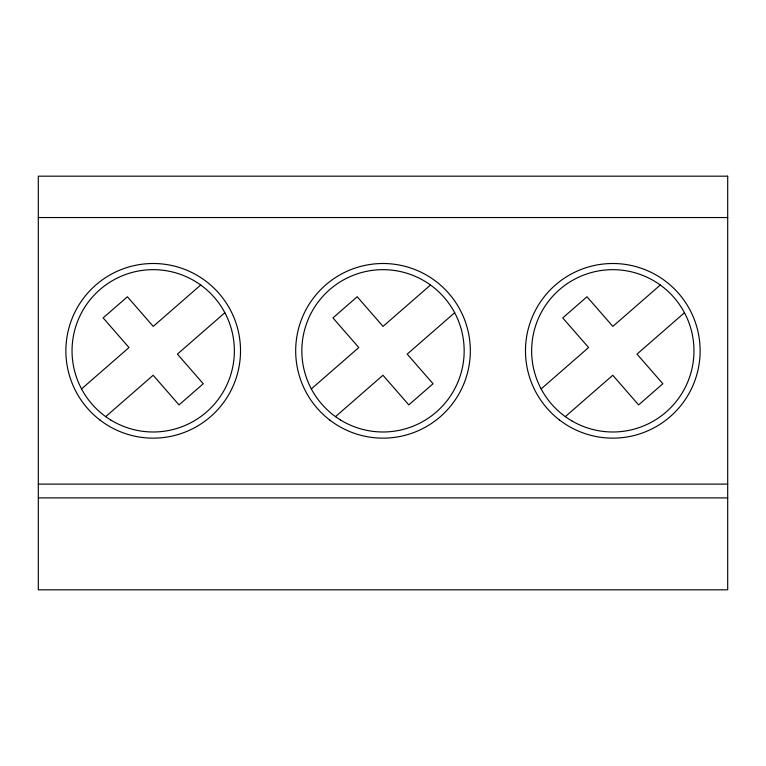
<?xml version="1.0" encoding="UTF-8"?>
<svg xmlns="http://www.w3.org/2000/svg" width="766" height="766" viewBox="0 0 766 766"><rect width="100%" height="100%" fill="white"/><g stroke="black" fill="none" stroke-linecap="round" stroke-linejoin="round"><path stroke-width="1.15" d="M81.531 388.927L128.994 347.544L103.142 317.9L127.395 296.758L153.238 326.402L200.702 285.019M105.698 416.637L153.162 375.254L179.005 404.898L203.258 383.756L177.406 354.112L224.869 312.729M311.331 388.927L358.794 347.544L332.942 317.9L357.195 296.758L383.038 326.402L430.502 285.019M335.498 416.637L382.962 375.254L408.805 404.898L433.058 383.756L407.206 354.112L454.669 312.729M541.131 388.927L588.594 347.544L562.742 317.9L586.995 296.758L612.838 326.402L660.302 285.019M565.298 416.637L612.762 375.254L638.605 404.898L662.858 383.756L637.006 354.112L684.469 312.729M38.3 217.544L727.7 217.544M38.3 484.112L727.7 484.112M38.3 497.9L727.7 497.9M727.7 176.18L38.3 176.18L38.3 589.82L727.7 589.82L727.7 176.18M559.64 420.103A87.324 87.324 0 0 0 699.377 362.222A87.324 87.324 0 0 0 579.383 270.149A87.324 87.324 0 0 0 559.64 420.103M329.84 420.103A87.324 87.324 0 0 0 469.577 362.222A87.324 87.324 0 0 0 349.583 270.149A87.324 87.324 0 0 0 329.84 420.103M100.04 420.103A87.324 87.324 0 0 0 239.777 362.222A87.324 87.324 0 0 0 119.783 270.149A87.324 87.324 0 0 0 100.04 420.103M572.221 421.118A81.167 81.167 0 0 0 693.967 350.828A81.167 81.167 0 0 0 572.221 280.538A81.167 81.167 0 0 0 572.221 421.118M340.592 420.027A81.167 81.167 0 0 0 464.139 352.954A81.167 81.167 0 0 0 344.279 279.494A81.167 81.167 0 0 0 340.592 420.027M110.792 420.027A81.167 81.167 0 0 0 234.339 352.954A81.167 81.167 0 0 0 114.479 279.494A81.167 81.167 0 0 0 110.792 420.027"/></g></svg>
